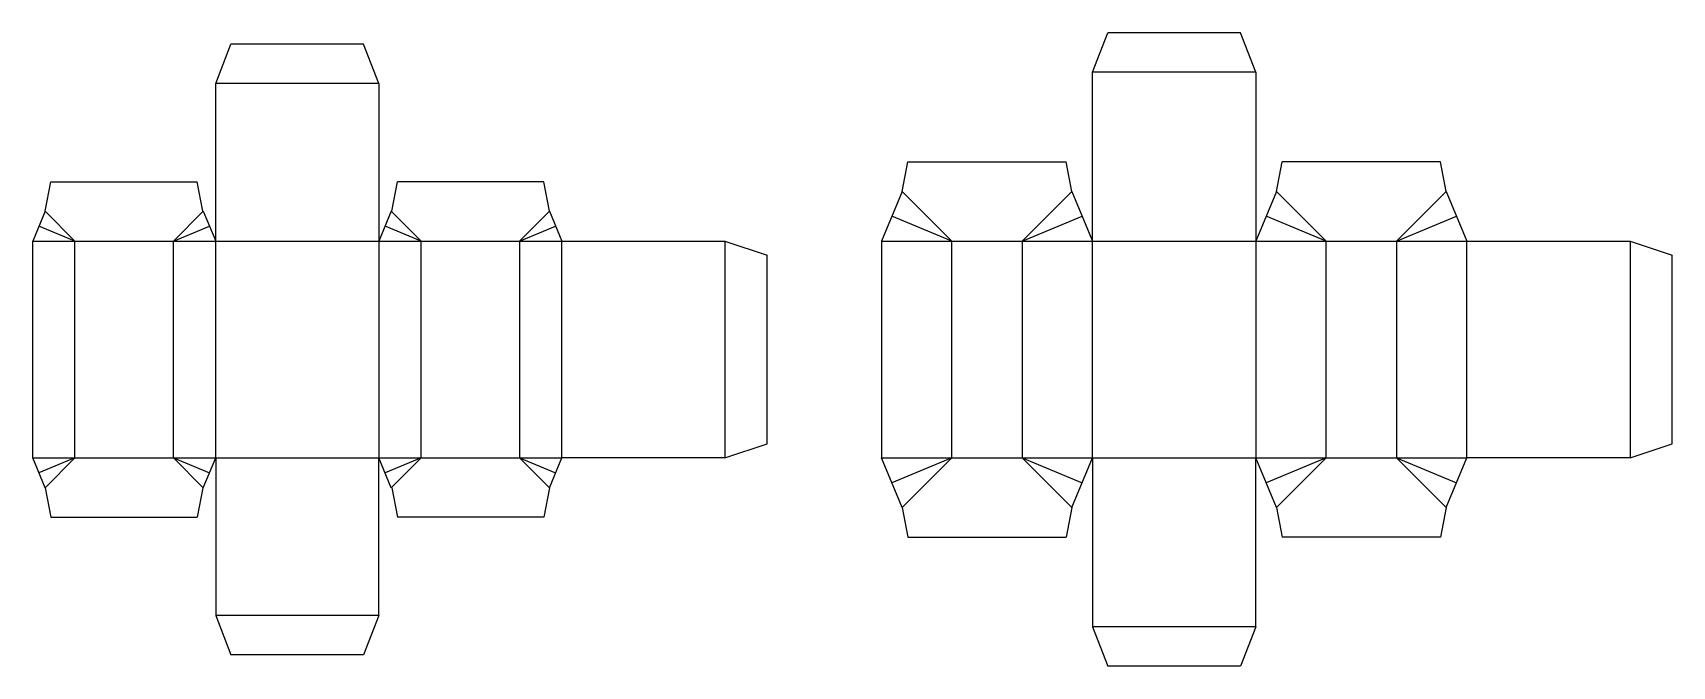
# Model space of a CAD drawing. Extents: x -191 to 391, y 560 to 785.
import ezdxf

# ---------------------------------------------------------------- set-up
doc = ezdxf.new("R2010")
doc.units = 0
doc.layers.get('0').update_dxf_attribs({"linetype": 'CONTINUOUS'})

msp = doc.modelspace()

# ---------------------------------------------------------------- linework, layer by layer
for p, q in [((-126.333474, 766.957471), (-120.898857, 780.957471)), ((-73.768092, 780.957471), (-120.898857, 780.957471)), ((-68.333474, 766.957471), (-73.768092, 780.957471)), ((185.315403, 770.957471), (190.750021, 784.957471)), ((237.880786, 784.957471), (190.750021, 784.957471)), ((243.315403, 770.957471), (237.880786, 784.957471)), ((243.315403, 770.957471), (185.315403, 770.957471)), ((185.315403, 710.957471), (185.315403, 770.957471)), ((243.315403, 770.957471), (243.315403, 710.957471)), ((-126.333474, 710.957471), (-126.333474, 766.957471)), ((-68.333474, 766.957471), (-126.333474, 766.957471)), ((-68.333474, 766.957471), (-68.333474, 710.957471)), ((117.637734, 728.635141), (119.650738, 739.135141)), ((119.650738, 739.135141), (175.980069, 739.135141)), ((177.993073, 728.635141), (175.980069, 739.135141)), ((250.637734, 728.635141), (252.650738, 739.135141)), ((308.980069, 739.135141), (252.650738, 739.135141)), ((310.993073, 728.635141), (308.980069, 739.135141)), ((-186.940076, 721.564073), (-184.927072, 732.064073)), ((-184.927072, 732.064073), (-132.95308, 732.064073)), ((-130.940076, 721.564073), (-132.95308, 732.064073)), ((-63.726872, 721.564073), (-61.713869, 732.064073)), ((-9.739876, 732.064073), (-61.713869, 732.064073)), ((-7.726872, 721.564073), (-9.739876, 732.064073)), ((117.637734, 728.635141), (110.315403, 710.957471)), ((135.315403, 710.957471), (117.637734, 728.635141)), ((160.315403, 710.957471), (177.993073, 728.635141)), ((177.993073, 728.635141), (185.315403, 710.957471)), ((250.637734, 728.635141), (243.315403, 710.957471)), ((268.315403, 710.957471), (250.637734, 728.635141)), ((293.315403, 710.957471), (310.993073, 728.635141)), ((310.993073, 728.635141), (318.315403, 710.957471)), ((-186.940076, 721.564073), (-191.333474, 710.957471)), ((-176.333474, 710.957471), (-186.940076, 721.564073)), ((-141.333474, 710.957471), (-130.726872, 721.564073)), ((-130.726872, 721.564073), (-126.333474, 710.957471)), ((-63.940076, 721.564073), (-68.333474, 710.957471)), ((-53.333474, 710.957471), (-63.940076, 721.564073)), ((-18.333474, 710.957471), (-7.726872, 721.564073)), ((-7.726872, 721.564073), (-3.333474, 710.957471)), ((135.315403, 710.957471), (113.976569, 719.796306)), ((160.315403, 710.957471), (181.654238, 719.796306)), ((268.315403, 710.957471), (246.976569, 719.796306)), ((293.315403, 710.957471), (314.654238, 719.796306)), ((-191.333474, 710.957471), (-3.333474, 710.957471)), ((-191.333474, 633.957471), (-191.333474, 710.957471)), ((-176.333474, 710.957471), (-189.136775, 716.260772)), ((-176.333474, 633.957471), (-176.333474, 710.957471)), ((-141.333474, 710.957471), (-128.530173, 716.260772)), ((-141.333474, 633.957471), (-141.333474, 710.957471)), ((-126.333474, 633.957471), (-126.333474, 710.957471)), ((-68.333474, 710.957471), (-68.333474, 633.957471)), ((-53.333474, 710.957471), (-66.136775, 716.260772)), ((-53.333474, 633.957471), (-53.333474, 710.957471)), ((-18.333474, 710.957471), (-5.530173, 716.260772)), ((-18.333474, 710.957471), (-18.333474, 633.957471)), ((-3.333474, 710.957471), (54.666526, 710.957471)), ((-3.333474, 633.957471), (-3.333474, 710.957471)), ((54.666526, 710.957471), (69.666526, 705.960439)), ((54.666526, 710.957471), (54.666526, 633.957471)), ((110.315403, 710.957471), (318.315403, 710.957471)), ((110.315403, 710.957471), (110.315403, 633.957471)), ((135.315403, 633.957471), (135.315403, 710.957471)), ((160.315403, 710.957471), (160.315403, 633.957471)), ((185.315403, 633.957471), (185.315403, 710.957471)), ((243.315403, 710.957471), (243.315403, 633.957471)), ((268.315403, 633.957471), (268.315403, 710.957471)), ((293.315403, 710.957471), (293.315403, 633.957471)), ((318.315403, 710.957471), (376.315403, 710.957471)), ((318.315403, 633.957471), (318.315403, 710.957471)), ((376.315403, 710.957471), (391.315403, 705.960439)), ((376.315403, 710.957471), (376.315403, 633.957471)), ((69.666526, 638.954504), (69.666526, 705.960439)), ((391.315403, 638.954504), (391.315403, 705.960439)), ((54.666526, 633.957471), (69.666526, 638.954504)), ((376.315403, 633.957471), (391.315403, 638.954504)), ((-191.333474, 633.957471), (-3.333474, 633.957471)), ((-186.940076, 623.35087), (-191.333474, 633.957471)), ((-176.333474, 633.957471), (-189.136775, 628.65417)), ((-176.333474, 633.957471), (-186.940076, 623.35087)), ((-141.333474, 633.957471), (-130.726872, 623.35087)), ((-141.333474, 633.957471), (-128.530173, 628.65417)), ((-130.726872, 623.35087), (-126.333474, 633.957471)), ((-126.333474, 633.957471), (-126.333474, 577.957471)), ((-68.333474, 577.957471), (-68.333474, 633.957471)), ((-63.940076, 623.35087), (-68.333474, 633.957471)), ((-53.333474, 633.957471), (-66.136775, 628.65417)), ((-53.333474, 633.957471), (-63.940076, 623.35087)), ((-18.333474, 633.957471), (-5.530173, 628.65417)), ((-18.333474, 633.957471), (-7.726872, 623.35087)), ((-7.726872, 623.35087), (-3.333474, 633.957471)), ((54.666526, 633.957471), (-3.333474, 633.957471)), ((110.315403, 633.957471), (318.315403, 633.957471)), ((117.637734, 616.279802), (110.315403, 633.957471)), ((135.315403, 633.957471), (113.976569, 625.118636)), ((135.315403, 633.957471), (117.637734, 616.279802)), ((160.315403, 633.957471), (177.993073, 616.279802)), ((160.315403, 633.957471), (181.654238, 625.118636)), ((177.993073, 616.279802), (185.315403, 633.957471)), ((185.315403, 633.957471), (185.315403, 573.957471)), ((243.315403, 573.957471), (243.315403, 633.957471)), ((250.637734, 616.279802), (243.315403, 633.957471)), ((268.315403, 633.957471), (246.976569, 625.118636)), ((268.315403, 633.957471), (250.637734, 616.279802)), ((293.315403, 633.957471), (310.993073, 616.279802)), ((293.315403, 633.957471), (314.654238, 625.118636)), ((310.993073, 616.279802), (318.315403, 633.957471)), ((376.315403, 633.957471), (318.315403, 633.957471)), ((-186.940076, 623.35087), (-184.927072, 612.85087)), ((-130.940076, 623.35087), (-132.95308, 612.85087)), ((-63.726872, 623.35087), (-61.713869, 612.85087)), ((-7.726872, 623.35087), (-9.739876, 612.85087)), ((-184.927072, 612.85087), (-132.95308, 612.85087)), ((-9.739876, 612.85087), (-61.713869, 612.85087)), ((117.637734, 616.279802), (119.650738, 605.779802)), ((177.993073, 616.279802), (175.980069, 605.779802)), ((250.637734, 616.279802), (252.650738, 605.779802)), ((310.993073, 616.279802), (308.980069, 605.779802)), ((119.650738, 605.779802), (175.980069, 605.779802)), ((308.980069, 605.779802), (252.650738, 605.779802)), ((-68.333474, 577.957471), (-126.333474, 577.957471)), ((-126.333474, 577.957471), (-120.898857, 563.957471)), ((-68.333474, 577.957471), (-73.768092, 563.957471)), ((243.315403, 573.957471), (185.315403, 573.957471)), ((185.315403, 573.957471), (190.750021, 559.957471)), ((243.315403, 573.957471), (237.880786, 559.957471)), ((-73.768092, 563.957471), (-120.898857, 563.957471)), ((237.880786, 559.957471), (190.750021, 559.957471))]:
    msp.add_line(p, q)

doc.saveas('drawing.dxf')
